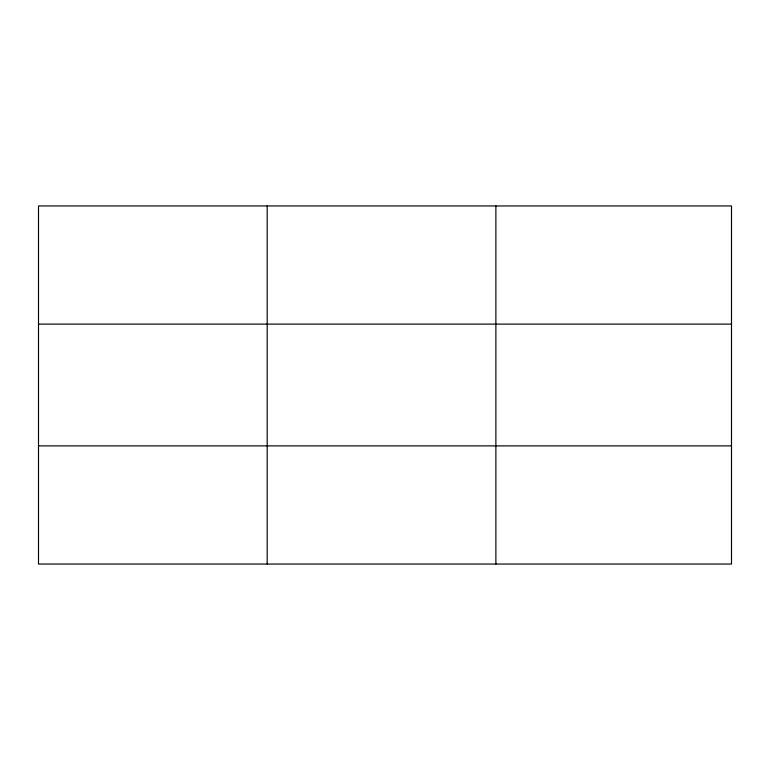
<?xml version="1.0" encoding="UTF-8"?>
<svg xmlns="http://www.w3.org/2000/svg" width="770" height="770" viewBox="0 0 770 770"><rect width="100%" height="100%" fill="white"/><g stroke="black" fill="none" stroke-linecap="round" stroke-linejoin="round"><path stroke-width="1.16" d="M267.19 564.044L267.19 205.956M495.88 564.044L495.88 205.956M38.5 324.122L731.5 324.122M38.5 445.878L731.5 445.878M731.5 544.351L731.5 564.044L38.5 564.044L38.5 205.956L731.5 205.956L731.5 544.351"/></g></svg>
